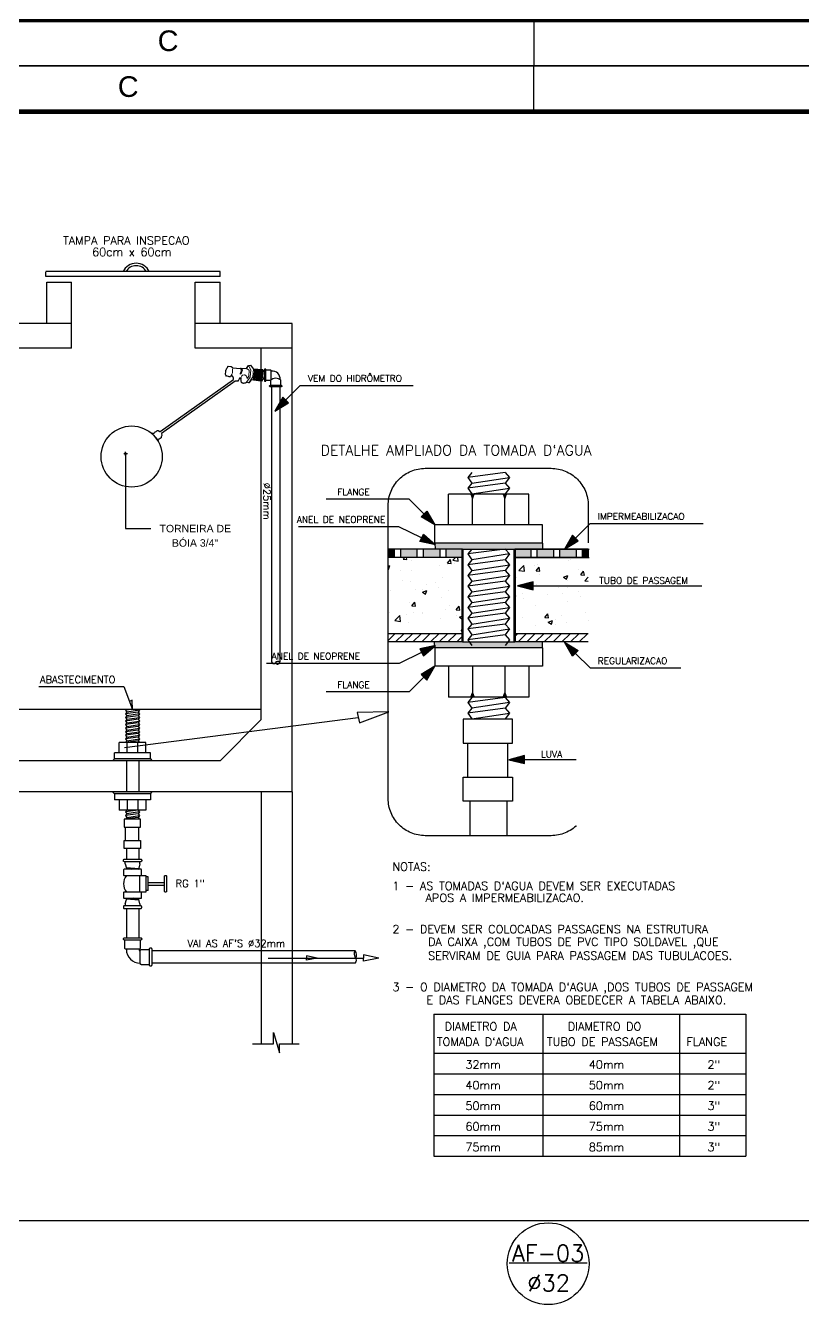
# Model space of a CAD drawing. Header units: millimetres. Extents: x -336 to -33, y -135 to 770.
# Drawn here: x -299.05 to -282.1, y 669.23 to 697.19 of the extents above; entities that cross this region are included whole.
import ezdxf
from ezdxf.enums import TextEntityAlignment as Align

# ---------------------------------------------------------------- set-up
doc = ezdxf.new("R2010")
doc.units = ezdxf.units.MM
doc.header["$LTSCALE"] = 50
doc.header["$MEASUREMENT"] = 0
doc.linetypes.add('HIDDEN', pattern=[0.375, 0.25, -0.125])
for name, color, linetype in [('A-PEN-C', 4, 'CONTINUOUS'), ('A-PEN-R', 1, 'CONTINUOUS'), ('COTAS', 7, 'CONTINUOUS'), ('DETALLHES_HIDRAULICO', 4, 'CONTINUOUS'), ("PRANCHA - PROJETU'S", 7, 'CONTINUOUS'), ('Prumadas_L', 1, 'CONTINUOUS'), ('Prumadas_Q', 3, 'CONTINUOUS'), ('Prumadas_T', 2, 'CONTINUOUS'), ('TXT_0', 7, 'CONTINUOUS'), ('TXT_1', 2, 'CONTINUOUS'), ('TXT_2', 6, 'CONTINUOUS')]:
    doc.layers.add(name, color=color, linetype=linetype)
doc.layers.add('A-PEN-G', color=3, linetype='CONTINUOUS', lineweight=5)
doc.styles.add('ADITIVOCAD', font='ROMANS.shx')
doc.styles.add('ARIAL', font='arial.ttf', dxfattribs={"height": 2})
doc.styles.add('CARIMBO_DADOS', font='arial.ttf', dxfattribs={"height": 0.1})
doc.styles.add('ROMANS', font='romans', dxfattribs={"height": 0.1})
doc.dimstyles.new('COTAS_EXTERNAS', dxfattribs={"dimtxt": 0.1, "dimasz": 0.01, "dimexe": 0, "dimexo": 0, "dimgap": 0.07, "dimtad": 1, "dimzin": 5, "dimdsep": 46, "dimtxsty": 'CARIMBO_DADOS', "dimblk1": 'CIRCULOS', "dimblk2": 'CIRCULOS', "dimsah": 1, "dimcen": 0, "dimse1": 1, "dimse2": 1, "dimclrd": 8, "dimclre": 8, "dimclrt": 230, "dimadec": 0, "dimazin": 0, "dimtfac": 100, "dimtix": 1, "dimtmove": 2, "dimatfit": 3, "dimldrblk": 'CIRCULOS', "dimfxl": 1, "dimtolj": 1, "dimtzin": 5, "dimarcsym": 0})

# ---------------------------------------------------------------- blocks, each defined once
blk = doc.blocks.new('ADFSGASDFG')
at = {"layer": "PRANCHA - PROJETU'S", "color": 1}
for p, q in [((360.678, 107.346), (276.578, 107.346)), ((276.578, 47.946), (360.678, 47.946))]:
    blk.add_line(p, q, dxfattribs=at)
at = {"layer": "PRANCHA - PROJETU'S", "color": 4, "const_width": 0.1}
blk.add_lwpolyline([(279.078, 106.346), (359.678, 106.346), (359.678, 48.946), (279.078, 48.946)], close=True, dxfattribs=at)
at = {"layer": "PRANCHA - PROJETU'S", "color": 50, "linetype": 'Continuous', "style": 'ARIAL'}
for p in [(315.828, 106.896), (316.698, 48.496), (316.698, 48.496)]:
    blk.add_text('C', height=0.45, dxfattribs=at).set_placement(p, align=Align.MIDDLE)
blk = doc.blocks.new('efrgwbhwbnwbwb')
at = {"layer": 'A-PEN-C'}
blk.add_lwpolyline([(952.214, 187.44), (952.244, 187.406), (952.248, 187.386), (952.25, 187.363), (952.248, 187.323), (952.241, 187.284), (952.22, 187.212), (952.193, 187.19), (952.183, 187.172), (952.166, 187.17), (951.934, 187.201), (951.882, 187.133), (951.826, 187.143), (951.823, 187.137), (951.792, 187.122), (951.775, 187.12), (951.753, 187.116), (951.749, 187.116), (951.745, 187.118), (951.732, 187.121), (951.723, 187.124), (951.716, 187.131), (951.713, 187.132), (951.71, 187.135), (951.705, 187.141), (951.702, 187.145), (951.697, 187.158), (951.692, 187.164), (951.692, 187.176), (951.692, 187.186), (951.693, 187.195), (951.694, 187.202), (951.689, 187.209), (951.68, 187.221), (951.69, 187.227), (951.693, 187.233), (951.693, 187.237), (951.692, 187.242), (951.69, 187.245), (951.69, 187.245), (951.674, 187.245), (951.671, 187.245), (951.661, 187.243), (951.658, 187.238), (951.649, 187.218), (951.638, 187.198), (951.622, 187.185), (951.62, 187.169), (951.608, 187.168), (951.577, 187.169), (951.557, 187.172), (951.554, 187.172), (949.796, 185.919), (949.799, 185.871), (949.786, 185.839), (949.784, 185.826), (949.784, 185.815), (949.74, 185.789), (949.714, 185.782), (949.708, 185.78), (949.712, 185.739), (949.706, 185.751), (949.643, 185.841), (949.613, 185.872), (949.592, 185.894), (949.567, 185.917), (949.557, 185.926), (949.609, 185.926), (949.629, 185.938), (949.635, 185.945), (949.646, 185.965), (949.669, 185.972), (949.687, 185.986), (949.697, 185.992), (949.711, 185.992), (949.718, 185.991), (949.752, 185.967), (949.755, 185.966), (949.762, 185.966), (951.512, 187.209), (951.515, 187.225), (951.511, 187.246), (951.505, 187.259), (951.503, 187.264), (951.499, 187.274), (951.493, 187.289), (951.464, 187.291), (951.447, 187.295), (951.437, 187.282), (951.443, 187.279), (951.429, 187.273), (951.417, 187.271), (951.41, 187.271), (951.393, 187.277), (951.364, 187.289), (951.342, 187.291), (951.327, 187.31), (951.325, 187.33), (951.325, 187.355), (951.328, 187.388), (951.33, 187.403), (951.333, 187.418), (951.333, 187.43), (951.337, 187.44), (951.348, 187.457), (951.352, 187.477), (951.354, 187.483), (951.362, 187.491), (951.369, 187.496), (951.376, 187.511), (951.377, 187.516), (951.388, 187.524), (951.46, 187.518), (951.482, 187.507), (951.488, 187.496), (951.489, 187.487), (951.68, 187.47), (951.686, 187.483), (951.823, 187.47), (951.867, 187.544), (951.916, 187.551), (951.991, 187.458), (952.045, 187.456), (952.07, 187.456), (952.094, 187.456), (952.173, 187.445), (952.198, 187.445), (952.206, 187.444), (952.214, 187.44)], dxfattribs=at)
blk.add_circle((949.083, 185.372), 0.729, dxfattribs=at)
at = {"layer": 'A-PEN-G'}
for points in [[(951.495, 187.486), (951.487, 187.436), (951.487, 187.423), (951.487, 187.399), (951.489, 187.367), (951.476, 187.338), (951.469, 187.329), (951.447, 187.295)], [(951.694, 187.482), (951.724, 187.435), (951.711, 187.392), (951.701, 187.364), (951.693, 187.346), (951.671, 187.338), (951.668, 187.352), (951.685, 187.378), (951.691, 187.395), (951.694, 187.405), (951.695, 187.415), (951.695, 187.432), (951.694, 187.445), (951.688, 187.458), (951.68, 187.47)], [(951.823, 187.47), (951.888, 187.433), (951.878, 187.286), (951.836, 187.234)], [(951.991, 187.458), (951.971, 187.269), (951.882, 187.133), (951.826, 187.143), (951.91, 187.263), (951.927, 187.442), (951.867, 187.544)], [(952, 187.457), (952.012, 187.401), (952.01, 187.377), (952.008, 187.35), (952.003, 187.323), (951.996, 187.301), (951.992, 187.28), (951.991, 187.268), (951.99, 187.246), (951.986, 187.224), (951.973, 187.201)], [(952.012, 187.457), (952.024, 187.4), (952.022, 187.376), (952.02, 187.349), (952.015, 187.322), (952.009, 187.3), (952.004, 187.279), (952.003, 187.268), (952.002, 187.246), (951.998, 187.224), (951.985, 187.201)], [(952.03, 187.456), (952.042, 187.399), (952.04, 187.376), (952.038, 187.348), (952.033, 187.322), (952.027, 187.299), (952.022, 187.278), (952.021, 187.267), (952.02, 187.245), (952.016, 187.223), (952.003, 187.2)], [(952.053, 187.456), (952.065, 187.399), (952.063, 187.375), (952.06, 187.348), (952.055, 187.321), (952.049, 187.299), (952.045, 187.278), (952.044, 187.267), (952.042, 187.244), (952.039, 187.223), (952.026, 187.2)], [(952.07, 187.456), (952.082, 187.399), (952.08, 187.375), (952.078, 187.348), (952.073, 187.321), (952.066, 187.299), (952.062, 187.278), (952.061, 187.267), (952.06, 187.244), (952.056, 187.223), (952.043, 187.2)], [(952.09, 187.456), (952.101, 187.399), (952.099, 187.375), (952.097, 187.348), (952.092, 187.321), (952.086, 187.299), (952.081, 187.278), (952.08, 187.267), (952.079, 187.244), (952.075, 187.223), (952.062, 187.2)], [(952.103, 187.455), (952.115, 187.398), (952.113, 187.374), (952.11, 187.347), (952.105, 187.32), (952.099, 187.298), (952.095, 187.277), (952.093, 187.265), (952.092, 187.243), (952.088, 187.221), (952.075, 187.198)], [(952.12, 187.452), (952.131, 187.395), (952.13, 187.372), (952.127, 187.345), (952.122, 187.318), (952.116, 187.295), (952.112, 187.274), (952.11, 187.263), (952.109, 187.241), (952.105, 187.219), (952.092, 187.196)], [(952.133, 187.45), (952.145, 187.394), (952.143, 187.37), (952.141, 187.343), (952.136, 187.316), (952.13, 187.294), (952.125, 187.273), (952.124, 187.261), (952.123, 187.239), (952.119, 187.217), (952.106, 187.194)], [(952.144, 187.449), (952.156, 187.392), (952.154, 187.369), (952.151, 187.341), (952.146, 187.315), (952.14, 187.292), (952.136, 187.271), (952.134, 187.26), (952.133, 187.238), (952.129, 187.216), (952.116, 187.193)], [(952.162, 187.45), (952.174, 187.393), (952.172, 187.369), (952.169, 187.342), (952.165, 187.315), (952.158, 187.293), (952.154, 187.272), (952.153, 187.261), (952.151, 187.238), (952.148, 187.216), (952.135, 187.193)], [(952.173, 187.445), (952.184, 187.388), (952.183, 187.365), (952.18, 187.337), (952.175, 187.311), (952.169, 187.288), (952.165, 187.267), (952.163, 187.256), (952.162, 187.234), (952.158, 187.212), (952.145, 187.189)], [(952.185, 187.445), (952.197, 187.388), (952.195, 187.365), (952.193, 187.337), (952.188, 187.311), (952.181, 187.288), (952.177, 187.267), (952.176, 187.256), (952.175, 187.234), (952.171, 187.212), (952.158, 187.189)], [(952.195, 187.445), (952.207, 187.388), (952.205, 187.365), (952.203, 187.337), (952.198, 187.311), (952.192, 187.288), (952.187, 187.267), (952.186, 187.256), (952.185, 187.234), (952.181, 187.212), (952.168, 187.189)], [(952.21, 187.442), (952.222, 187.385), (952.22, 187.362), (952.218, 187.334), (952.213, 187.308), (952.206, 187.285), (952.202, 187.264), (952.201, 187.253), (952.2, 187.231), (952.196, 187.209), (952.183, 187.186)], [(951.836, 187.234), (951.825, 187.289), (951.781, 187.319), (951.774, 187.319), (951.726, 187.31), (951.714, 187.297), (951.695, 187.262), (951.694, 187.256), (951.69, 187.245)]]:
    blk.add_lwpolyline(points, dxfattribs=at)
blk = doc.blocks.new('CIRCULOS')
at = {"layer": 'COTAS'}
for p, q in [((-4, 0), (4, 0)), ((0, 4), (0, -4))]:
    blk.add_line(p, q, dxfattribs=at)
for radius in [2, 1]:
    blk.add_circle((0, 0), radius, dxfattribs=at)

msp = doc.modelspace()

# ---------------------------------------------------------------- linework, layer by layer
at = {"layer": 'A-PEN-R'}
msp.add_line((-311.256, 671.119), (-280.945, 671.119), dxfattribs=at)
at = {"layer": 'DETALLHES_HIDRAULICO'}
for p, q in [((-293.686, 689.311), (-293.686, 683.307)), ((-293.506, 689.311), (-293.506, 683.307)), ((-289.314, 687.44), (-289.402, 687.331)), ((-288.586, 687.44), (-289.402, 687.331)), ((-288.586, 687.44), (-288.497, 687.331)), ((-289.402, 687.331), (-289.314, 687.206)), ((-288.586, 687.206), (-289.402, 687.098)), ((-289.314, 687.206), (-289.402, 687.098)), ((-289.402, 687.098), (-289.314, 686.972)), ((-289.314, 687.206), (-288.497, 687.331)), ((-289.314, 686.972), (-288.497, 687.098)), ((-288.497, 687.331), (-288.586, 687.206)), ((-288.586, 687.206), (-288.497, 687.098)), ((-288.497, 687.098), (-288.586, 686.972)), ((-289.825, 686.297), (-289.825, 686.971)), ((-288.074, 686.971), (-289.825, 686.971)), ((-289.336, 686.971), (-289.302, 686.877)), ((-289.302, 686.297), (-289.302, 686.971)), ((-289.302, 686.877), (-289.263, 686.971)), ((-288.632, 686.971), (-288.598, 686.877)), ((-288.598, 686.297), (-288.598, 686.971)), ((-288.598, 686.877), (-288.559, 686.971)), ((-288.074, 686.297), (-288.074, 686.971)), ((-290.124, 685.899), (-290.124, 686.297)), ((-287.775, 686.297), (-290.124, 686.297)), ((-287.775, 685.899), (-287.775, 686.297)), ((-291.001, 685.589), (-291.001, 685.769)), ((-290.866, 685.589), (-290.866, 685.769)), ((-290.506, 685.589), (-290.506, 685.769)), ((-290.371, 685.589), (-290.371, 685.769)), ((-290.124, 685.899), (-290.119, 685.769)), ((-287.775, 685.899), (-290.124, 685.899)), ((-290.01, 685.589), (-290.01, 685.769)), ((-289.875, 685.589), (-289.875, 685.769)), ((-289.52, 685.769), (-288.38, 685.769)), ((-289.314, 685.771), (-289.402, 685.663)), ((-288.586, 685.771), (-289.402, 685.663)), ((-288.586, 685.771), (-288.497, 685.663)), ((-288.024, 685.589), (-288.024, 685.769)), ((-287.889, 685.589), (-287.889, 685.769)), ((-287.775, 685.899), (-287.77, 685.769)), ((-287.529, 685.589), (-287.529, 685.769)), ((-287.394, 685.589), (-287.394, 685.769)), ((-287.034, 685.589), (-287.034, 685.769)), ((-286.898, 685.589), (-286.898, 685.769)), ((-289.402, 685.663), (-289.314, 685.538)), ((-289.314, 685.538), (-289.402, 685.429)), ((-288.586, 685.538), (-289.402, 685.429)), ((-289.402, 685.429), (-289.314, 685.304)), ((-288.497, 685.663), (-289.314, 685.538)), ((-289.314, 685.304), (-288.497, 685.429)), ((-288.497, 685.663), (-288.586, 685.538)), ((-288.586, 685.538), (-288.497, 685.429)), ((-288.497, 685.429), (-288.586, 685.304)), ((-289.314, 685.304), (-289.402, 685.195)), ((-288.586, 685.304), (-289.402, 685.195)), ((-289.402, 685.195), (-289.314, 685.07)), ((-289.314, 685.07), (-288.497, 685.195)), ((-288.586, 685.304), (-288.497, 685.195)), ((-288.497, 685.195), (-288.586, 685.07)), ((-289.314, 685.07), (-289.402, 684.962)), ((-288.586, 685.07), (-289.402, 684.962)), ((-289.402, 684.962), (-289.314, 684.836)), ((-289.314, 684.836), (-288.497, 684.962)), ((-288.586, 685.07), (-288.497, 684.962)), ((-288.497, 684.962), (-288.586, 684.836)), ((-289.314, 684.836), (-289.402, 684.728)), ((-288.586, 684.836), (-289.402, 684.728)), ((-289.402, 684.728), (-289.314, 684.603)), ((-289.314, 684.603), (-289.402, 684.494)), ((-288.586, 684.603), (-289.402, 684.494)), ((-289.314, 684.603), (-288.497, 684.728)), ((-288.586, 684.836), (-288.497, 684.728)), ((-288.497, 684.728), (-288.586, 684.603)), ((-288.586, 684.603), (-288.497, 684.494)), ((-289.402, 684.494), (-289.314, 684.369)), ((-289.314, 684.369), (-289.402, 684.26)), ((-288.586, 684.369), (-289.402, 684.26)), ((-289.314, 684.369), (-288.497, 684.494)), ((-288.497, 684.494), (-288.586, 684.369)), ((-288.586, 684.369), (-288.497, 684.26)), ((-289.402, 684.26), (-289.314, 684.135)), ((-289.314, 684.135), (-289.402, 684.027)), ((-288.586, 684.135), (-289.402, 684.027)), ((-289.402, 684.027), (-289.314, 683.901)), ((-289.314, 684.135), (-288.497, 684.26)), ((-289.314, 683.901), (-288.497, 684.027)), ((-288.497, 684.26), (-288.586, 684.135)), ((-288.586, 684.135), (-288.497, 684.027)), ((-288.497, 684.027), (-288.586, 683.901)), ((-290.124, 683.614), (-290.13, 683.743)), ((-289.52, 683.743), (-288.38, 683.743)), ((-289.314, 683.901), (-289.402, 683.793)), ((-288.586, 683.901), (-289.402, 683.793)), ((-289.402, 683.793), (-289.314, 683.668)), ((-288.586, 683.901), (-288.497, 683.793)), ((-288.497, 683.793), (-288.586, 683.668)), ((-287.775, 683.614), (-287.776, 683.743)), ((-290.124, 683.614), (-290.124, 683.215)), ((-287.775, 683.614), (-290.124, 683.614)), ((-287.775, 683.614), (-290.124, 683.614)), ((-287.775, 683.614), (-287.775, 683.215)), ((-287.775, 683.215), (-290.124, 683.215)), ((-289.825, 683.215), (-289.825, 682.542)), ((-289.302, 683.215), (-289.302, 682.542)), ((-288.598, 683.215), (-288.598, 682.542)), ((-288.074, 683.215), (-288.074, 682.542)), ((-289.336, 682.542), (-289.302, 682.635)), ((-289.302, 682.635), (-289.263, 682.542)), ((-288.632, 682.542), (-288.598, 682.635)), ((-288.598, 682.635), (-288.559, 682.542)), ((-288.074, 682.542), (-289.825, 682.542)), ((-289.314, 682.53), (-289.402, 682.422)), ((-288.586, 682.53), (-289.402, 682.422)), ((-289.402, 682.422), (-289.314, 682.297)), ((-288.497, 682.422), (-289.314, 682.297)), ((-288.586, 682.53), (-288.497, 682.422)), ((-288.497, 682.422), (-288.586, 682.297)), ((-296.859, 682.27), (-296.873, 682.253)), ((-296.746, 682.27), (-296.873, 682.253)), ((-296.873, 682.253), (-296.843, 682.211)), ((-296.843, 682.211), (-296.873, 682.175)), ((-296.601, 682.211), (-296.873, 682.175)), ((-296.873, 682.175), (-296.843, 682.133)), ((-296.843, 682.133), (-296.873, 682.097)), ((-296.601, 682.133), (-296.873, 682.097)), ((-296.873, 682.097), (-296.843, 682.056)), ((-296.601, 682.27), (-296.843, 682.27)), ((-296.571, 682.253), (-296.843, 682.211)), ((-296.571, 682.175), (-296.843, 682.133)), ((-296.843, 682.056), (-296.571, 682.097)), ((-296.571, 682.253), (-296.601, 682.211)), ((-296.601, 682.211), (-296.571, 682.175)), ((-296.571, 682.175), (-296.601, 682.133)), ((-296.601, 682.133), (-296.571, 682.097)), ((-296.571, 682.097), (-296.601, 682.056)), ((-296.585, 682.27), (-296.571, 682.253)), ((-289.314, 682.297), (-289.402, 682.188)), ((-288.586, 682.297), (-289.402, 682.188)), ((-289.402, 682.188), (-289.314, 682.063)), ((-289.314, 682.063), (-288.497, 682.188)), ((-288.586, 682.297), (-288.497, 682.188)), ((-288.497, 682.188), (-288.586, 682.063)), ((-296.843, 682.056), (-296.873, 682.019)), ((-296.601, 682.056), (-296.873, 682.019)), ((-296.873, 682.019), (-296.843, 681.978)), ((-296.843, 681.978), (-296.873, 681.942)), ((-296.601, 681.978), (-296.873, 681.942)), ((-296.873, 681.942), (-296.843, 681.9)), ((-296.843, 681.9), (-296.873, 681.864)), ((-296.601, 681.9), (-296.873, 681.864)), ((-296.873, 681.864), (-296.843, 681.822)), ((-296.843, 681.822), (-296.873, 681.786)), ((-296.601, 681.822), (-296.873, 681.786)), ((-296.873, 681.786), (-296.843, 681.744)), ((-296.843, 681.978), (-296.571, 682.019)), ((-296.843, 681.9), (-296.571, 681.942)), ((-296.843, 681.822), (-296.571, 681.864)), ((-296.843, 681.744), (-296.571, 681.786)), ((-296.601, 682.056), (-296.571, 682.019)), ((-296.571, 682.019), (-296.601, 681.978)), ((-296.601, 681.978), (-296.571, 681.942)), ((-296.571, 681.942), (-296.601, 681.9)), ((-296.601, 681.9), (-296.571, 681.864)), ((-296.571, 681.864), (-296.601, 681.822)), ((-296.601, 681.822), (-296.571, 681.786)), ((-296.571, 681.786), (-296.601, 681.744)), ((-297.014, 681.328), (-297.014, 681.552)), ((-296.43, 681.552), (-297.014, 681.552)), ((-296.843, 681.744), (-296.873, 681.708)), ((-296.601, 681.744), (-296.873, 681.708)), ((-296.873, 681.708), (-296.843, 681.666)), ((-296.843, 681.666), (-296.873, 681.63)), ((-296.601, 681.666), (-296.873, 681.63)), ((-296.873, 681.63), (-296.843, 681.588)), ((-296.843, 681.588), (-296.873, 681.552)), ((-296.601, 681.588), (-296.873, 681.552)), ((-296.843, 681.666), (-296.571, 681.708)), ((-296.843, 681.588), (-296.571, 681.63)), ((-296.839, 681.328), (-296.839, 681.552)), ((-296.605, 681.328), (-296.605, 681.552)), ((-296.601, 681.744), (-296.571, 681.708)), ((-296.571, 681.708), (-296.601, 681.666)), ((-296.601, 681.666), (-296.571, 681.63)), ((-296.571, 681.63), (-296.601, 681.588)), ((-296.601, 681.588), (-296.571, 681.552)), ((-296.43, 681.328), (-296.43, 681.552)), ((-289.406, 680.8), (-289.406, 681.534)), ((-288.528, 680.8), (-288.528, 681.534)), ((-297.114, 681.195), (-297.114, 681.328)), ((-296.331, 681.328), (-297.114, 681.328)), ((-296.331, 681.195), (-296.331, 681.328)), ((-297.114, 681.195), (-297.155, 681.151)), ((-296.331, 681.195), (-297.114, 681.195)), ((-296.856, 681.151), (-296.856, 680.476)), ((-296.586, 681.151), (-296.586, 680.476)), ((-296.331, 681.195), (-296.29, 681.151)), ((-297.114, 680.433), (-297.155, 680.476)), ((-296.331, 680.433), (-297.114, 680.433)), ((-296.331, 680.433), (-297.114, 680.433)), ((-297.114, 680.433), (-297.114, 680.3)), ((-296.331, 680.433), (-296.29, 680.476)), ((-296.331, 680.433), (-296.331, 680.3)), ((-296.331, 680.3), (-297.114, 680.3)), ((-297.014, 680.3), (-297.014, 680.076)), ((-296.839, 680.3), (-296.839, 680.076)), ((-296.605, 680.3), (-296.605, 680.076)), ((-296.43, 680.3), (-296.43, 680.076)), ((-289.351, 679.517), (-289.351, 680.268)), ((-288.541, 679.517), (-288.541, 680.268)), ((-296.43, 680.076), (-297.014, 680.076)), ((-296.601, 680.072), (-296.873, 680.036)), ((-296.843, 680.072), (-296.873, 680.036)), ((-296.873, 680.036), (-296.843, 679.994)), ((-296.601, 679.994), (-296.873, 679.958)), ((-296.843, 679.994), (-296.873, 679.958)), ((-296.873, 679.958), (-296.843, 679.916)), ((-296.843, 679.916), (-296.873, 679.88)), ((-296.601, 679.916), (-296.854, 679.882)), ((-296.571, 680.036), (-296.843, 679.994)), ((-296.843, 679.916), (-296.571, 679.958)), ((-296.601, 680.072), (-296.571, 680.036)), ((-296.571, 680.036), (-296.601, 679.994)), ((-296.601, 679.994), (-296.571, 679.958)), ((-296.571, 679.958), (-296.601, 679.916)), ((-296.601, 679.916), (-296.571, 679.88)), ((-296.874, 679.413), (-296.874, 679.705)), ((-296.581, 679.413), (-296.581, 679.705)), ((-296.856, 679.235), (-296.856, 679.006)), ((-296.586, 679.235), (-296.586, 679.006)), ((-296.879, 678.904), (-296.879, 678.949)), ((-296.879, 678.904), (-296.856, 678.81)), ((-296.856, 678.823), (-296.584, 678.804)), ((-296.856, 678.81), (-296.856, 678.783)), ((-296.854, 678.807), (-296.584, 678.788)), ((-296.854, 678.792), (-296.733, 678.783)), ((-296.563, 678.904), (-296.586, 678.81)), ((-296.586, 678.81), (-296.586, 678.783)), ((-296.563, 678.904), (-296.563, 678.949)), ((-296.563, 678.288), (-296.563, 678.648)), ((-296.383, 678.616), (-296.428, 678.616)), ((-296.383, 678.319), (-296.383, 678.616)), ((-296.383, 678.499), (-296.023, 678.499)), ((-296.383, 678.436), (-296.023, 678.436)), ((-296.856, 678.126), (-296.856, 678.152)), ((-296.586, 678.128), (-296.856, 678.148)), ((-296.586, 678.144), (-296.707, 678.152)), ((-296.586, 678.126), (-296.586, 678.152)), ((-296.383, 678.319), (-296.428, 678.319)), ((-296.879, 678.031), (-296.856, 678.126)), ((-296.879, 678.031), (-296.879, 677.986)), ((-296.584, 678.112), (-296.856, 678.132)), ((-296.856, 677.929), (-296.856, 677.289)), ((-296.563, 678.031), (-296.586, 678.126)), ((-296.586, 677.929), (-296.586, 677.289)), ((-296.563, 678.031), (-296.563, 677.986)), ((-291.861, 677.005), (-296.302, 677.005)), ((-291.861, 676.735), (-296.302, 676.735))]:
    msp.add_line(p, q, dxfattribs=at)
at = {"layer": 'DETALLHES_HIDRAULICO', "linetype": 'HIDDEN'}
msp.add_line((-293.91, 682.27), (-305.165, 682.27), dxfattribs=at)
at = {"layer": 'DETALLHES_HIDRAULICO'}
for points in [[(-293.829, 689.698, 0.414214), (-293.843, 689.683), (-293.843, 689.446, 0.414214), (-293.829, 689.431), (-293.825, 689.431, 0.414214), (-293.811, 689.446), (-293.811, 689.683, 0.414214), (-293.825, 689.698)], [(-293.462, 689.325, -0.414214), (-293.477, 689.311), (-293.715, 689.311, -0.414214), (-293.729, 689.325), (-293.729, 689.329, -0.414214), (-293.715, 689.343), (-293.477, 689.343, -0.414214), (-293.462, 689.329)], [(-296.521, 678.971, -0.414331), (-296.543, 678.949), (-296.899, 678.949, -0.414331), (-296.921, 678.971), (-296.921, 678.985, -0.414214), (-296.899, 679.006), (-296.543, 679.006, -0.414214), (-296.521, 678.985)], [(-295.978, 678.301, -0.414214), (-295.992, 678.288), (-296.01, 678.288, -0.414214), (-296.023, 678.301), (-296.023, 678.634, -0.414214), (-296.01, 678.648), (-295.992, 678.648, -0.414214), (-295.978, 678.634)], [(-296.92, 677.268, -0.414214), (-296.898, 677.289), (-296.542, 677.289, -0.414214), (-296.52, 677.268), (-296.52, 677.262, -0.414214), (-296.542, 677.241), (-296.898, 677.241, -0.414214), (-296.92, 677.262)], [(-296.351, 676.691), (-296.351, 677.047, -0.414214), (-296.329, 677.069), (-296.324, 677.069, -0.414214), (-296.302, 677.047), (-296.302, 676.691, -0.414214), (-296.324, 676.669), (-296.329, 676.669, -0.414214)]]:
    msp.add_lwpolyline(points, format="xyb", close=True, dxfattribs=at)
for points in [[(-293.811, 689.453), (-293.712, 689.453, 0.414214), (-293.694, 689.471), (-293.694, 689.658, 0.414214), (-293.712, 689.676), (-293.811, 689.676)], [(-293.484, 689.343), (-293.484, 689.452, 0.415872), (-293.707, 689.452), (-293.707, 689.343)], [(-288.43, 682.061), (-289.504, 682.061, -0.387836)], [(-288.43, 680.268), (-289.504, 680.268, 0.387836)], [(-296.549, 679.88), (-296.907, 679.88, -0.387836)], [(-296.549, 679.236), (-296.907, 679.236, 0.387836)], [(-296.522, 678.648), (-296.522, 678.769, 0.414214), (-296.535, 678.783), (-296.905, 678.783, 0.414214), (-296.918, 678.769), (-296.918, 678.661, 0.414214), (-296.905, 678.648), (-296.428, 678.648), (-296.428, 678.288), (-296.905, 678.288, 0.414214), (-296.918, 678.274), (-296.918, 678.166, 0.414214), (-296.905, 678.152), (-296.535, 678.152, 0.414214), (-296.522, 678.166), (-296.522, 678.288)], [(-296.521, 677.964, 0.414331), (-296.543, 677.986), (-296.899, 677.986, 0.414331), (-296.921, 677.964)], [(-296.921, 677.964), (-296.921, 677.951, 0.414214), (-296.899, 677.929), (-296.543, 677.929, 0.414214), (-296.521, 677.951), (-296.521, 677.964)], [(-296.553, 677.241), (-296.553, 677.066, -0.414214), (-296.58, 677.039), (-296.861, 677.039, -0.414214), (-296.888, 677.066), (-296.888, 677.241)], [(-296.351, 676.701), (-296.525, 676.701, -0.414214), (-296.552, 676.728), (-296.552, 677.009, -0.414214), (-296.525, 677.036), (-296.351, 677.036)]]:
    msp.add_lwpolyline(points, format="xyb", dxfattribs=at)
at = {"layer": 'DETALLHES_HIDRAULICO', "const_width": 0.054}
for points in [[(-289.52, 683.743), (-289.52, 685.769)], [(-288.38, 683.743), (-288.38, 685.769)]]:
    msp.add_lwpolyline(points, dxfattribs=at)
at = {"layer": 'DETALLHES_HIDRAULICO'}
for points in [[(-289.504, 682.061), (-289.504, 681.534), (-288.43, 681.534), (-288.43, 682.061)], [(-289.504, 680.268), (-289.504, 680.794), (-288.43, 680.794), (-288.43, 680.268)], [(-296.907, 679.88), (-296.907, 679.705), (-296.549, 679.705), (-296.549, 679.88)], [(-296.907, 679.236), (-296.907, 679.411), (-296.549, 679.411), (-296.549, 679.236)], [(-293.76, 676.848), (-292.923, 676.848)], [(-293.067, 676.848), (-291.679, 676.848)], [(-293.067, 676.848), (-291.679, 676.848)], [(-292.688, 676.848), (-292.923, 676.898), (-292.923, 676.848)], [(-292.688, 676.848), (-292.923, 676.798), (-292.923, 676.848)], [(-291.343, 676.848), (-291.679, 676.919), (-291.679, 676.848)], [(-291.343, 676.848), (-291.679, 676.776), (-291.679, 676.848)], [(-294.102, 674.973), (-293.641, 674.973), (-293.641, 675.223), (-293.516, 674.781), (-293.516, 674.973), (-293.084, 674.973)]]:
    msp.add_lwpolyline(points, dxfattribs=at)
for centre, radius, start, end in [((-293.672, 689.485), 0.171, 354.04, 96.8621), ((-293.64, 683.321), 0.0479, 196.9803, 322.4709), ((-293.546, 683.249), 0.0708, 55.4576, 142.4709), ((-293.556, 683.309), 0.0498, 200.614, 357.3145), ((-296.616, 678.468), 0.3, 143.1519, 216.8481), ((-296.55, 677.038), 0.305, 179.8217, 269.7057), ((-296.55, 677.039), 0.0346, 178.4672, 267.3138), ((-291.776, 676.937), 0.11, 141.4396, 220.8755), ((-291.977, 676.913), 0.148, 332.9335, 38.4068), ((-291.932, 676.801), 0.0969, 316.6297, 40.8755)]:
    msp.add_arc(centre, radius, start, end, dxfattribs=at)
for points in [[(-289.336, 686.971), (-289.302, 686.877), (-289.336, 686.971), (-289.263, 686.971)], [(-288.632, 686.971), (-288.598, 686.877), (-288.632, 686.971), (-288.559, 686.971)], [(-291.141, 685.589), (-291.001, 685.589), (-291.141, 685.769), (-291.001, 685.769)], [(-290.866, 685.589), (-290.506, 685.589), (-290.866, 685.769), (-290.506, 685.769)], [(-290.371, 685.589), (-290.01, 685.589), (-290.371, 685.769), (-290.01, 685.769)], [(-290.119, 685.769), (-287.77, 685.769), (-290.124, 685.899), (-287.775, 685.899)], [(-289.875, 685.589), (-289.52, 685.589), (-289.875, 685.769), (-289.52, 685.769)], [(-288.024, 685.589), (-288.38, 685.589), (-288.024, 685.769), (-288.38, 685.769)], [(-287.529, 685.589), (-287.889, 685.589), (-287.529, 685.769), (-287.889, 685.769)], [(-287.034, 685.589), (-287.394, 685.589), (-287.034, 685.769), (-287.394, 685.769)], [(-286.758, 685.589), (-286.898, 685.589), (-286.758, 685.769), (-286.898, 685.769)], [(-290.13, 683.743), (-287.776, 683.743), (-290.124, 683.614), (-287.775, 683.614)], [(-289.336, 682.542), (-289.302, 682.635), (-289.336, 682.542), (-289.263, 682.542)], [(-288.632, 682.542), (-288.598, 682.635), (-288.632, 682.542), (-288.559, 682.542)], [(-297.155, 681.151), (-296.29, 681.151), (-297.114, 681.195), (-296.331, 681.195)], [(-297.155, 680.476), (-296.29, 680.476), (-297.114, 680.433), (-296.331, 680.433)]]:
    msp.add_solid(points, dxfattribs=at)
at = {"layer": "PRANCHA - PROJETU'S", "color": 1}
for p in [(-287.965, 697.311), (-287.965, 695.311)]:
    msp.add_line(p, (-287.965, 696.311), dxfattribs=at)
at = {"layer": 'Prumadas_L'}
msp.add_line((-288.498, 670.201), (-286.801, 670.201), dxfattribs=at)
at = {"layer": 'Prumadas_Q'}
msp.add_circle((-287.649, 670.178), 0.893, dxfattribs=at)
at = {"layer": 'TXT_0'}
for p, q in [((-293.381, 689.02), (-293.062, 689.339)), ((-293.062, 689.339), (-290.594, 689.339)), ((-290.681, 686.858), (-292.494, 686.858)), ((-290.361, 686.538), (-290.681, 686.858)), ((-290.909, 686.257), (-293.101, 686.257)), ((-290.412, 686.015), (-290.909, 686.257)), ((-287.055, 686.009), (-286.736, 686.328)), ((-286.736, 686.328), (-284.267, 686.328)), ((-290.814, 685.549), (-290.781, 685.589)), ((-290.814, 685.549), (-290.734, 685.542)), ((-290.734, 685.542), (-290.742, 685.589)), ((-290.64, 685.513), (-290.64, 685.513)), ((-290.03, 685.416), (-290.03, 685.416)), ((-289.846, 685.464), (-289.781, 685.542)), ((-289.846, 685.464), (-289.765, 685.457)), ((-289.846, 685.436), (-289.846, 685.436)), ((-289.765, 685.457), (-289.781, 685.541)), ((-289.731, 685.527), (-289.671, 685.589)), ((-289.731, 685.527), (-289.611, 685.508)), ((-289.692, 685.46), (-289.692, 685.46)), ((-289.611, 685.508), (-289.62, 685.589)), ((-287.886, 685.441), (-287.886, 685.441)), ((-287.204, 685.528), (-287.204, 685.528)), ((-287.159, 685.545), (-287.159, 685.545)), ((-291.141, 685.396), (-291.105, 685.409)), ((-291.141, 685.334), (-291.132, 685.328)), ((-291.132, 685.328), (-291.105, 685.409)), ((-290.883, 685.304), (-290.883, 685.304)), ((-290.633, 685.301), (-290.633, 685.301)), ((-289.963, 685.158), (-289.963, 685.158)), ((-289.522, 685.14), (-289.522, 685.14)), ((-288.345, 685.152), (-288.345, 685.152)), ((-288.289, 685.303), (-288.184, 685.413)), ((-288.289, 685.303), (-288.169, 685.285)), ((-288.169, 685.285), (-288.184, 685.413)), ((-287.947, 685.41), (-287.947, 685.41)), ((-287.908, 685.294), (-287.843, 685.372)), ((-287.908, 685.294), (-287.828, 685.287)), ((-287.828, 685.287), (-287.843, 685.372)), ((-287.833, 685.219), (-287.833, 685.219)), ((-287.318, 685.157), (-287.223, 685.193)), ((-287.318, 685.157), (-287.251, 685.112)), ((-287.251, 685.112), (-287.223, 685.193)), ((-286.98, 685.332), (-286.98, 685.332)), ((-286.94, 685.21), (-286.875, 685.287)), ((-286.94, 685.21), (-286.859, 685.203)), ((-286.859, 685.203), (-286.875, 685.287)), ((-286.848, 685.08), (-286.775, 685.156)), ((-291.097, 684.869), (-291.097, 684.869)), ((-290.834, 685.079), (-290.834, 685.079)), ((-290.657, 685.063), (-290.657, 685.063)), ((-290.549, 684.897), (-290.549, 684.897)), ((-290.393, 684.829), (-290.299, 684.866)), ((-290.385, 684.883), (-290.385, 684.883)), ((-290.326, 684.784), (-290.299, 684.866)), ((-290.31, 685.005), (-290.31, 685.005)), ((-290.113, 685.048), (-290.113, 685.048)), ((-290.047, 684.928), (-290.047, 684.928)), ((-289.829, 684.867), (-289.829, 684.867)), ((-289.536, 684.995), (-289.536, 684.995)), ((-287.98, 684.969), (-284.293, 684.969)), ((-287.95, 684.957), (-287.95, 684.957)), ((-287.903, 684.992), (-287.903, 684.992)), ((-287.431, 684.938), (-287.431, 684.938)), ((-287.23, 684.926), (-287.23, 684.926)), ((-287.221, 685.078), (-287.221, 685.078)), ((-286.848, 685.08), (-286.775, 685.069)), ((-290.673, 684.614), (-290.673, 684.614)), ((-290.627, 684.533), (-290.562, 684.61)), ((-290.546, 684.526), (-290.562, 684.61)), ((-290.393, 684.829), (-290.326, 684.784)), ((-289.98, 684.709), (-289.98, 684.709)), ((-288.38, 684.749), (-288.358, 684.758)), ((-288.38, 684.694), (-288.358, 684.758)), ((-288.219, 684.802), (-288.219, 684.802)), ((-288.188, 684.687), (-288.188, 684.687)), ((-287.666, 684.775), (-287.666, 684.775)), ((-287.335, 684.799), (-287.335, 684.799)), ((-287.237, 684.628), (-287.237, 684.628)), ((-286.997, 684.843), (-286.997, 684.843)), ((-286.945, 684.745), (-286.945, 684.745)), ((-291.103, 684.392), (-291.103, 684.392)), ((-290.993, 684.211), (-290.888, 684.321)), ((-290.873, 684.193), (-290.888, 684.321)), ((-290.74, 684.351), (-290.74, 684.351)), ((-290.627, 684.533), (-290.546, 684.526)), ((-290.582, 684.397), (-290.582, 684.397)), ((-290.402, 684.395), (-290.402, 684.395)), ((-290.382, 684.362), (-290.382, 684.362)), ((-289.891, 684.462), (-289.891, 684.462)), ((-289.794, 684.532), (-289.794, 684.532)), ((-289.661, 684.331), (-289.661, 684.331)), ((-289.658, 684.448), (-289.593, 684.526)), ((-289.658, 684.448), (-289.578, 684.441)), ((-289.578, 684.441), (-289.593, 684.526)), ((-289.587, 684.286), (-289.52, 684.312)), ((-287.919, 684.542), (-287.919, 684.542)), ((-287.721, 684.279), (-287.656, 684.356)), ((-287.64, 684.272), (-287.656, 684.356)), ((-287.353, 684.311), (-287.353, 684.311)), ((-286.841, 684.378), (-286.841, 684.378)), ((-290.993, 684.211), (-290.873, 684.193)), ((-290.69, 684.164), (-290.69, 684.164)), ((-289.996, 684.259), (-289.996, 684.259)), ((-289.587, 684.286), (-289.52, 684.24)), ((-289.552, 683.988), (-289.52, 684.021)), ((-289.52, 684.24), (-289.52, 684.241)), ((-288.219, 684.27), (-288.219, 684.27)), ((-287.936, 684.092), (-287.936, 684.092)), ((-287.721, 684.279), (-287.64, 684.272)), ((-287.691, 684.266), (-287.691, 684.266)), ((-287.647, 684.178), (-287.552, 684.214)), ((-287.647, 684.178), (-287.579, 684.132)), ((-287.579, 684.132), (-287.552, 684.214)), ((-287.498, 684.24), (-287.498, 684.24)), ((-287.487, 684.132), (-287.487, 684.132)), ((-287.253, 684.179), (-287.253, 684.179)), ((-286.777, 684.209), (-286.777, 684.209)), ((-291.141, 683.775), (-290.993, 683.923)), ((-290.982, 683.743), (-290.802, 683.923)), ((-290.791, 683.743), (-290.611, 683.923)), ((-290.6, 683.743), (-290.42, 683.923)), ((-290.409, 683.743), (-290.229, 683.923)), ((-290.246, 683.93), (-290.246, 683.93)), ((-290.218, 683.743), (-290.038, 683.923)), ((-290.027, 683.743), (-289.847, 683.923)), ((-289.836, 683.743), (-289.656, 683.923)), ((-289.645, 683.743), (-289.52, 683.869)), ((-289.552, 683.988), (-289.52, 683.983)), ((-288.38, 683.863), (-288.319, 683.923)), ((-288.308, 683.743), (-288.128, 683.923)), ((-288.275, 683.997), (-288.275, 683.997)), ((-288.117, 683.743), (-287.937, 683.923)), ((-287.926, 683.743), (-287.746, 683.923)), ((-287.735, 683.743), (-287.555, 683.923)), ((-287.544, 683.743), (-287.364, 683.923)), ((-287.353, 683.743), (-287.173, 683.923)), ((-287.162, 683.743), (-286.982, 683.923)), ((-286.971, 683.743), (-286.791, 683.923)), ((-286.78, 683.743), (-286.775, 683.748)), ((-290.412, 683.517), (-290.905, 683.277)), ((-287.055, 683.495), (-286.736, 683.176)), ((-290.905, 683.277), (-293.796, 683.277)), ((-290.361, 682.974), (-290.681, 682.654)), ((-286.736, 683.176), (-284.753, 683.176)), ((-290.681, 682.654), (-292.494, 682.654)), ((-296.895, 681.44), (-291.795, 682.093)), ((-291.129, 682.219), (-291.821, 682.206)), ((-291.821, 682.206), (-291.769, 681.979)), ((-291.769, 681.979), (-291.129, 682.219)), ((-288.167, 681.178), (-287.039, 681.178))]:
    msp.add_line(p, q, dxfattribs=at)
for points in [[(-293.443, 689.082), (-293.617, 688.779), (-293.319, 688.958), (-293.443, 689.082)], [(-290.299, 686.6), (-290.124, 686.297), (-290.423, 686.476), (-290.299, 686.6)], [(-290.374, 686.094), (-290.11, 685.865), (-290.451, 685.936), (-290.374, 686.094)], [(-287.117, 686.071), (-287.291, 685.768), (-286.993, 685.947), (-287.117, 686.071)], [(-287.98, 685.056), (-288.318, 684.965), (-287.98, 684.881), (-287.98, 685.056)], [(-287.117, 683.433), (-287.291, 683.736), (-286.993, 683.557), (-287.117, 683.433)], [(-290.374, 683.438), (-290.11, 683.667), (-290.451, 683.595), (-290.374, 683.438)], [(-290.299, 682.912), (-290.124, 683.215), (-290.423, 683.036), (-290.299, 682.912)], [(-298.763, 682.771), (-296.908, 682.771), (-296.722, 682.27), (-296.728, 682.471), (-296.788, 682.448)], [(-288.167, 681.266), (-288.505, 681.175), (-288.167, 681.09), (-288.167, 681.266)]]:
    msp.add_lwpolyline(points, dxfattribs=at)
at = {"layer": 'TXT_0', "linetype": 'HIDDEN', "flags": 128}
msp.add_lwpolyline([(-291.141, 680.327), (-291.141, 686.722, -0.414214), (-290.331, 687.532), (-287.586, 687.532, -0.414214), (-286.775, 686.722), (-286.775, 680.327, -0.414214), (-287.586, 679.517), (-290.331, 679.517, -0.414214)], format="xyb", close=True, dxfattribs=at)
at = {"layer": 'TXT_0'}
for points in [[(-293.319, 688.958), (-293.443, 689.082), (-293.319, 688.958), (-293.617, 688.779)], [(-290.423, 686.476), (-290.299, 686.6), (-290.423, 686.476), (-290.124, 686.297)], [(-290.451, 685.936), (-290.374, 686.094), (-290.451, 685.936), (-290.11, 685.865)], [(-286.993, 685.947), (-287.117, 686.071), (-286.993, 685.947), (-287.291, 685.768)], [(-287.98, 684.881), (-287.98, 685.056), (-287.98, 684.881), (-288.318, 684.965)], [(-286.993, 683.557), (-287.117, 683.433), (-286.993, 683.557), (-287.291, 683.736)], [(-290.451, 683.595), (-290.374, 683.438), (-290.451, 683.595), (-290.11, 683.667)], [(-290.423, 683.036), (-290.299, 682.912), (-290.423, 683.036), (-290.124, 683.215)], [(-288.167, 681.09), (-288.167, 681.266), (-288.167, 681.09), (-288.505, 681.175)]]:
    msp.add_solid(points, dxfattribs=at)
at = {"layer": 'TXT_1'}
for p, q in [((-294.808, 691.823), (-298.614, 691.823)), ((-298.614, 691.715), (-298.614, 691.819)), ((-294.808, 691.715), (-298.614, 691.715)), ((-294.808, 691.715), (-294.808, 691.823)), ((-289.52, 685.769), (-291.141, 685.769)), ((-286.775, 685.769), (-288.38, 685.769)), ((-288.38, 685.769), (-286.758, 685.769)), ((-289.52, 685.589), (-291.141, 685.589)), ((-288.38, 685.589), (-286.758, 685.589)), ((-289.52, 683.923), (-291.141, 683.923)), ((-289.52, 683.743), (-291.141, 683.743)), ((-286.775, 683.923), (-288.38, 683.923)), ((-286.775, 683.743), (-288.38, 683.743))]:
    msp.add_line(p, q, dxfattribs=at)
for radius, start, end in [(0.314, 24.4658, 155.5342), (0.26, 29.9961, 150.0039)]:
    msp.add_arc((-296.642, 691.693), radius, start, end, dxfattribs=at)
at = {"layer": 'TXT_2'}
for p, q in [((-298.592, 690.695), (-298.592, 691.595)), ((-298.592, 691.595), (-298.052, 691.595)), ((-298.052, 690.155), (-298.052, 691.595)), ((-295.351, 690.155), (-295.351, 691.595)), ((-295.351, 691.595), (-294.811, 691.595)), ((-294.811, 690.695), (-294.811, 691.595)), ((-298.052, 690.695), (-305.84, 690.695)), ((-298.052, 690.155), (-298.052, 690.695)), ((-295.351, 690.155), (-295.351, 690.695)), ((-293.235, 690.695), (-295.351, 690.695)), ((-293.235, 690.155), (-293.235, 690.695)), ((-298.052, 690.155), (-305.84, 690.155)), ((-293.235, 690.155), (-295.351, 690.155)), ((-293.91, 682.052), (-293.91, 690.155)), ((-293.235, 680.476), (-293.235, 690.155)), ((-286.775, 685.589), (-288.38, 685.589)), ((-294.811, 681.151), (-293.91, 682.052)), ((-294.811, 681.151), (-304.264, 681.151)), ((-293.235, 680.476), (-305.84, 680.476)), ((-293.91, 680.476), (-293.91, 674.973)), ((-293.235, 680.476), (-293.235, 674.973)), ((-290.148, 675.622), (-290.148, 672.522)), ((-290.148, 675.622), (-283.333, 675.622)), ((-287.766, 675.622), (-287.766, 674.773)), ((-284.783, 675.622), (-284.783, 674.773)), ((-283.333, 675.622), (-283.333, 672.522)), ((-290.148, 674.773), (-283.333, 674.773)), ((-287.766, 674.773), (-287.766, 672.522)), ((-284.783, 674.773), (-284.783, 672.522)), ((-290.148, 674.323), (-283.333, 674.323)), ((-290.148, 673.873), (-283.333, 673.873)), ((-290.148, 673.423), (-283.333, 673.423)), ((-290.148, 672.973), (-283.333, 672.973)), ((-290.148, 672.522), (-283.333, 672.522))]:
    msp.add_line(p, q, dxfattribs=at)

# ---------------------------------------------------------------- block references
at = {"layer": 'A-PEN-G', "xscale": 0.9149494860775866, "yscale": 0.9149494860775866, "zscale": 0.9149494860776758}
msp.add_blockref('efrgwbhwbnwbwb', (-1165.103, 518.183), dxfattribs=at)
at = {"layer": "PRANCHA - PROJETU'S", "color": 1}
for p in [(-612.643, 648.365), (-612.643, 588.965)]:
    msp.add_blockref('ADFSGASDFG', p, dxfattribs=at)

# ---------------------------------------------------------------- texts
at = {"layer": 'A-PEN-G', "color": 230, "style": 'CARIMBO_DADOS'}
for s, height, p in [('TORNEIRA DE', 0.16338, (-296.131, 686.136)), ('BÓIA 3/4"', 0.1634, (-295.861, 685.822))]:
    msp.add_text(s, height=height, dxfattribs=at).set_placement(p)
at = {"layer": 'Prumadas_T', "style": 'ROMANS'}
for s, p in [('AF-03', (-287.649, 670.227)), ('%%C32', (-287.638, 669.578))]:
    msp.add_text(s, height=0.36, dxfattribs=at).set_placement(p, align=Align.CENTER)
at = {"layer": 'TXT_0', "style": 'ADITIVOCAD'}
for s, height, p in [('TAMPA PARA INSPECAO ', 0.1797, (-298.235, 692.412)), ('60cm x 60cm', 0.1797, (-297.604, 692.163)), ('VEM DO HIDRÔMETRO', 0.14405, (-292.892, 689.423)), ('FLANGE', 0.1441, (-292.253, 686.943)), ('IMPERMEABILIZACAO', 0.14405, (-286.566, 686.412)), ('ANEL DE NEOPRENE', 0.14405, (-293.136, 686.342)), ('TUBO DE PASSAGEM', 0.14405, (-286.535, 685.012)), ('ANEL DE NEOPRENE', 0.14405, (-293.686, 683.361)), ('REGULARIZACAO', 0.14405, (-286.566, 683.26)), ('ABASTECIMENTO', 0.15756, (-298.743, 682.844)), ('FLANGE', 0.1441, (-292.253, 682.738)), ('LUVA', 0.1441, (-287.806, 681.222)), ('NOTAS:', 0.1801, (-291.05, 678.751)), ('RG 1"', 0.1576, (-295.781, 678.396)), ('1 - AS TOMADAS D`AGUA DEVEM SER EXECUTADAS', 0.18007, (-291.05, 678.332)), ('APOS A IMPERMEABILIZACAO.', 0.18007, (-290.326, 678.071)), ('2 - DEVEM SER COLOCADAS PASSAGENS NA ESTRUTURA', 0.18007, (-291.05, 677.387)), ("VAI AS AF'S %%C32mm", 0.15756, (-295.523, 677.088)), ('DA CAIXA ,COM TUBOS DE PVC TIPO SOLDAVEL ,QUE', 0.18007, (-290.272, 677.112)), ('SERVIRAM DE GUIA PARA PASSAGEM DAS TUBULACOES.', 0.18007, (-290.272, 676.81)), ('3 - O DIAMETRO DA TOMADA D`AGUA ,DOS TUBOS DE PASSAGEM', 0.18007, (-291.05, 676.126)), ('E DAS FLANGES DEVERA OBEDECER A TABELA ABAIXO.', 0.18007, (-290.307, 675.841)), ('DIAMETRO DA', 0.18007, (-289.909, 675.266)), ('DIAMETRO DO', 0.18007, (-287.221, 675.266)), ('TOMADA D`AGUA', 0.18007, (-290.077, 674.931)), ('TUBO DE PASSAGEM', 0.18007, (-287.676, 674.931)), ('FLANGE', 0.1801, (-284.631, 674.931)), ('32mm', 0.1801, (-289.456, 674.434)), ('40mm', 0.1801, (-286.763, 674.434)), ('2"', 0.1801, (-284.174, 674.434)), ('40mm', 0.1801, (-289.456, 673.984)), ('50mm', 0.1801, (-286.763, 673.984)), ('2"', 0.1801, (-284.174, 673.984)), ('50mm', 0.1801, (-289.456, 673.534)), ('60mm', 0.1801, (-286.763, 673.534)), ('3"', 0.1801, (-284.174, 673.534)), ('60mm', 0.1801, (-289.456, 673.083)), ('75mm', 0.1801, (-286.763, 673.083)), ('3"', 0.1801, (-284.174, 673.083)), ('75mm', 0.1801, (-289.456, 672.633)), ('85mm', 0.1801, (-286.763, 672.633)), ('3"', 0.1801, (-284.174, 672.633))]:
    msp.add_text(s, height=height, dxfattribs=at).set_placement(p)
msp.add_text('%%C25mm', height=0.1576, rotation=270, dxfattribs=at).set_placement((-293.864, 687.219))
at = {"layer": 'TXT_1', "style": 'ADITIVOCAD'}
msp.add_text('DETALHE AMPLIADO DA TOMADA D`AGUA', height=0.22508, dxfattribs=at).set_placement((-292.615, 687.814))

# ---------------------------------------------------------------- leaders
at = {"layer": 'A-PEN-G'}
msp.add_leader([(-296.873, 687.852), (-296.873, 686.22), (-296.319, 686.22)], dimstyle='COTAS_EXTERNAS', override={"dimgap": 0.07, "dimtad": 0}, dxfattribs=at)

doc.saveas('drawing.dxf')
